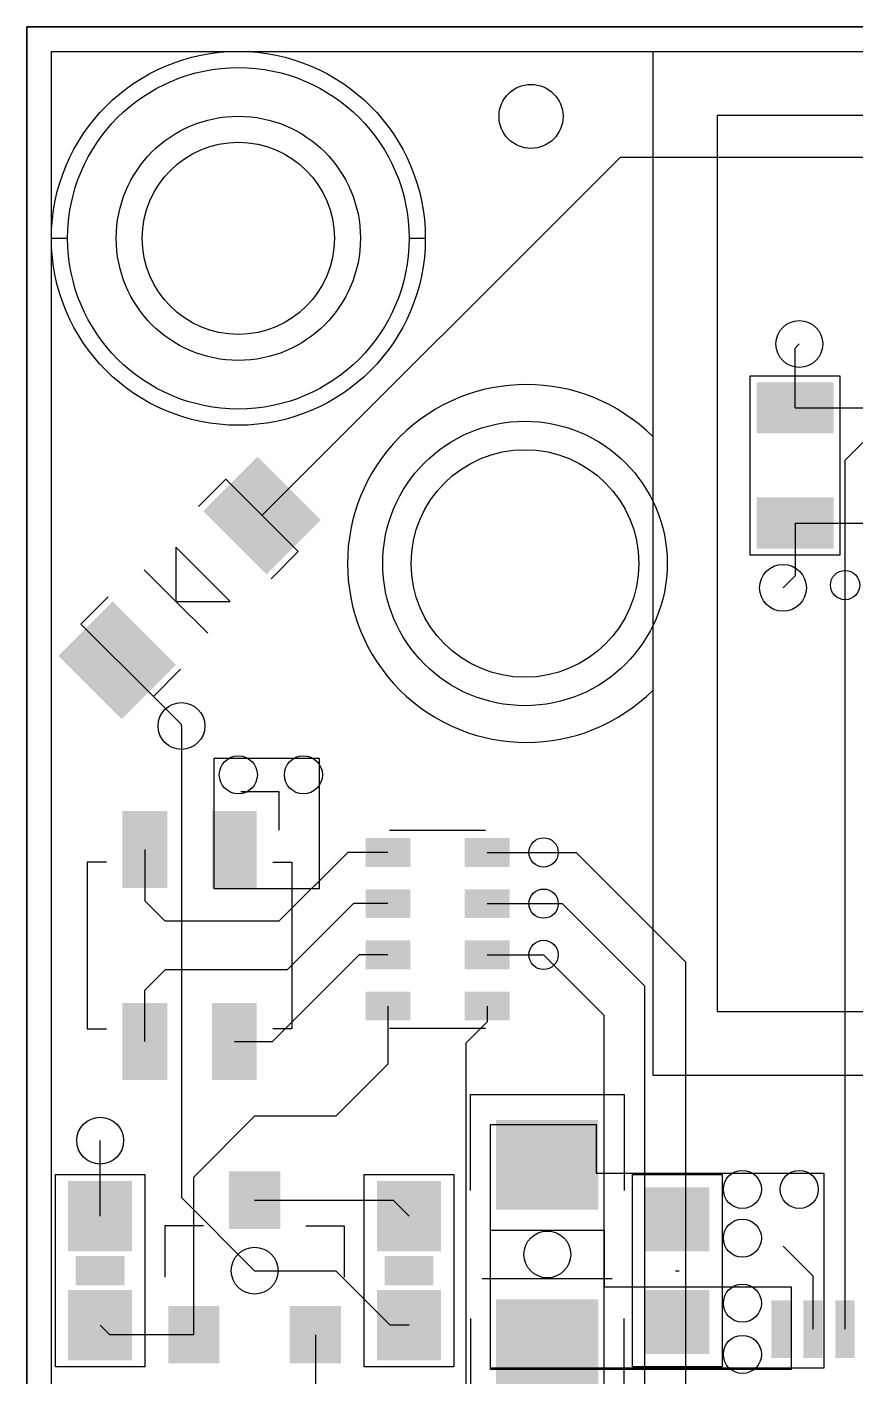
# Model space of a CAD drawing. Extents: x 0 to 35.6, y 0 to 44.5.
# Drawn here: x 0 to 12.94, y 23.37 to 44.45 of the extents above; entities that cross this region are included whole.
import ezdxf

# ---------------------------------------------------------------- set-up
doc = ezdxf.new("R2010")
doc.units = 0
for name, color, linetype in [('1', 12, 'CONTINUOUS'), ('15', 12, 'CONTINUOUS'), ('16', 132, 'CONTINUOUS'), ('17', 110, 'CONTINUOUS'), ('18', 110, 'CONTINUOUS'), ('2', 132, 'CONTINUOUS'), ('20', 40, 'CONTINUOUS'), ('21', 253, 'CONTINUOUS')]:
    doc.layers.add(name, color=color, linetype=linetype)

# ---------------------------------------------------------------- blocks, each defined once
blk = doc.blocks.new('RECT')
blk.add_solid([(-0.5, -0.5), (0.5, -0.5), (-0.5, 0.5), (0.5, 0.5)])
blk = doc.blocks.new('PIE')
blk.add_circle((0, 0), 0.5)
blk = doc.blocks.new('ROUNDP')
blk.add_circle((0, 0), 0.5)
blk = doc.blocks.new('ROUNDV')
blk.add_circle((0, 0), 0.5)

msp = doc.modelspace()

# ---------------------------------------------------------------- linework, layer by layer
at = {"layer": '1'}
for p, q in [((3.6714, 36.8184), (9.271, 42.418)), ((9.271, 42.418), (26.289, 42.418)), ((12, 39.432), (12.065, 39.497)), ((12, 38.5), (12, 39.432)), ((12, 38.5), (13.6, 38.5)), ((12, 36.7), (13.6, 36.7)), ((12, 36.7), (12, 35.876)), ((12, 35.876), (11.811, 35.687)), ((12.78, 24.103), (12.78, 35.731)), ((2.413, 33.5513), (1.4086, 34.5556)), ((2.413, 33.528), (2.413, 33.5513)), ((2.921, 33.02), (2.921, 30.988)), ((4.572, 33.02), (2.921, 33.02)), ((4.572, 30.988), (4.572, 33.02)), ((1.84, 31.599), (1.84, 30.799)), ((5.01, 31.553), (3.937, 30.48)), ((5.6385, 31.553), (5.01, 31.553)), ((7.1885, 31.553), (8.071, 31.553)), ((2.921, 30.988), (4.572, 30.988)), ((2.159, 30.48), (1.84, 30.799)), ((5.099, 30.753), (4.064, 29.718)), ((5.6385, 30.753), (5.099, 30.753)), ((7.1885, 30.753), (8.071, 30.753)), ((3.937, 30.48), (2.159, 30.48)), ((5.188, 29.953), (3.834, 28.599)), ((5.6385, 29.953), (5.188, 29.953)), ((7.1885, 29.953), (8.071, 29.953)), ((2.159, 29.718), (1.84, 29.399)), ((4.064, 29.718), (2.159, 29.718)), ((1.84, 28.599), (1.84, 29.399)), ((5.6385, 29.153), (5.6385, 28.2445)), ((7.1885, 29.153), (7.1885, 28.9055)), ((7.1885, 28.9055), (6.858, 28.575)), ((3.24, 28.599), (3.834, 28.599)), ((6.858, 28.575), (6.858, 22.987)), ((5.6385, 28.2445), (4.826, 27.432)), ((2.606, 26.482), (3.556, 27.432)), ((4.826, 27.432), (3.556, 27.432)), ((7.239, 27.305), (8.89, 27.305)), ((7.239, 23.495), (7.239, 27.305)), ((8.89, 27.305), (8.89, 26.543)), ((1.143, 25.869), (1.143, 27.051)), ((2.606, 24.019), (2.606, 26.482)), ((8.89, 26.543), (12.446, 26.543)), ((12.446, 26.543), (12.446, 23.495)), ((3.556, 26.119), (5.719, 26.119)), ((5.719, 26.119), (5.969, 25.869)), ((7.239, 25.654), (9.017, 25.654)), ((7.239, 23.476), (7.239, 25.654)), ((9.017, 25.654), (9.017, 24.765)), ((12.28, 24.931), (11.811, 25.4)), ((3.556, 25.019), (4.826, 25.019)), ((5.676, 24.169), (4.826, 25.019)), ((12.28, 24.103), (12.28, 24.931)), ((9.017, 24.765), (11.938, 24.765)), ((11.938, 24.765), (11.938, 23.476)), ((1.293, 24.019), (1.143, 24.169)), ((5.969, 24.169), (5.676, 24.169)), ((2.606, 24.019), (1.293, 24.019)), ((4.506, 24.019), (4.506, 22.9972)), ((12.446, 23.495), (7.239, 23.495)), ((11.938, 23.476), (7.239, 23.476))]:
    msp.add_line(p, q, dxfattribs=at)
at = {"layer": '15'}
for p, q in [((0.381, 0.381), (0.381, 44.069)), ((0.381, 44.069), (35.179, 44.069))]:
    msp.add_line(p, q, dxfattribs=at)
at = {"layer": '16'}
for p, q in [((12.78, 37.68), (14.9, 39.8)), ((12.78, 35.731), (12.78, 37.68)), ((2.413, 33.528), (2.413, 26.162)), ((8.071, 31.553), (8.579, 31.553)), ((8.579, 31.553), (10.287, 29.845)), ((8.071, 30.753), (8.363, 30.753)), ((8.363, 30.753), (9.652, 29.464)), ((9.017, 29.007), (8.071, 29.953)), ((10.287, 29.845), (10.287, 16.637)), ((9.652, 16.534), (9.652, 29.464)), ((9.017, 16.383), (9.017, 29.007)), ((2.413, 26.162), (3.556, 25.019))]:
    msp.add_line(p, q, dxfattribs=at)
at = {"layer": '2'}
for p, q in [((0, 0), (0, 44.45)), ((0, 44.45), (35.56, 44.45))]:
    msp.add_line(p, q, dxfattribs=at)
at = {"layer": '20'}
for p, q in [((0, 44.45), (0, 0)), ((35.56, 44.45), (0, 44.45))]:
    msp.add_line(p, q, dxfattribs=at)
at = {"layer": '21'}
for p, q in [((9.78, 38.045), (9.78, 44.068)), ((9.78, 44.068), (25.78, 44.068)), ((24.78, 43.068), (10.78, 43.068)), ((10.78, 43.068), (10.78, 29.068)), ((0.381, 41.148), (0.635, 41.148)), ((5.969, 41.148), (6.223, 41.148)), ((11.3, 36.2), (11.3, 39)), ((11.3, 39), (12.7, 39)), ((12.7, 39), (12.7, 36.2)), ((9.78, 34.091), (9.78, 38.045)), ((3.1057, 37.3841), (2.6814, 36.9598)), ((4.2371, 36.2527), (3.1057, 37.3841)), ((3.1764, 35.4749), (2.3279, 36.3234)), ((2.3279, 36.3234), (2.3279, 35.4749)), ((3.8128, 35.8284), (4.2371, 36.2527)), ((12.7, 36.2), (11.3, 36.2)), ((2.3279, 35.4749), (1.8329, 35.9698)), ((0.8429, 35.1213), (1.2672, 35.5456)), ((2.8228, 34.9799), (2.3279, 35.4749)), ((2.3279, 35.4749), (3.1764, 35.4749)), ((1.9743, 33.9899), (0.8429, 35.1213)), ((2.3986, 34.4142), (1.9743, 33.9899)), ((9.78, 28.068), (9.78, 34.091)), ((3.94, 32.499), (3.34, 32.499)), ((3.94, 31.899), (3.94, 32.499)), ((5.6635, 31.903), (7.1635, 31.903)), ((1.24, 31.399), (0.94, 31.399)), ((0.94, 31.399), (0.94, 28.799)), ((3.84, 31.399), (4.14, 31.399)), ((4.14, 31.399), (4.14, 28.799)), ((10.78, 29.068), (24.78, 29.068)), ((0.94, 28.799), (1.24, 28.799)), ((4.14, 28.799), (3.84, 28.799)), ((7.1635, 28.803), (5.6635, 28.803)), ((25.78, 28.068), (9.78, 28.068)), ((6.928, 26.273), (6.928, 27.773)), ((6.928, 27.773), (9.328, 27.773)), ((9.328, 27.773), (9.328, 26.273)), ((0.443, 23.519), (0.443, 26.519)), ((0.443, 26.519), (1.843, 26.519)), ((1.843, 26.519), (1.843, 23.519)), ((5.269, 23.519), (5.269, 26.519)), ((5.269, 26.519), (6.669, 26.519)), ((6.669, 26.519), (6.669, 23.519)), ((9.46, 23.519), (9.46, 26.519)), ((9.46, 26.519), (10.86, 26.519)), ((10.86, 26.519), (10.86, 23.519)), ((2.756, 25.719), (2.156, 25.719)), ((2.156, 25.719), (2.156, 24.919)), ((4.356, 25.719), (4.956, 25.719)), ((4.956, 25.719), (4.956, 24.919)), ((9.144, 24.892), (7.112, 24.892)), ((10.1295, 25.019), (10.1905, 25.019)), ((6.928, 24.273), (6.928, 23.173)), ((9.328, 23.173), (9.328, 24.273)), ((1.843, 23.519), (0.443, 23.519)), ((6.669, 23.519), (5.269, 23.519)), ((10.86, 23.519), (9.46, 23.519))]:
    msp.add_line(p, q, dxfattribs=at)
for radius in [2.921, 1.5]:
    msp.add_circle((3.302, 41.148), radius, dxfattribs=at)
msp.add_arc((7.803, 36.068), 2.7959, 45, 315, dxfattribs=at)

# ---------------------------------------------------------------- block references
at = {"layer": '1'}
msp.add_blockref('PIE', (7.874, 43.053), dxfattribs=at)
for p, xscale, yscale, rotation in [((12, 38.5), 0.8, 1.2, 270), ((3.6714, 36.8184), 1.2, 1.4, 225), ((12, 36.7), 0.8, 1.2, 270), ((1.4086, 34.5556), 1.2, 1.4, 225), ((5.6385, 31.553), 0.45, 0.7, 270), ((7.1885, 31.553), 0.45, 0.7, 90), ((5.6385, 30.753), 0.45, 0.7, 270), ((7.1885, 30.753), 0.45, 0.7, 90), ((5.6385, 29.953), 0.45, 0.7, 270), ((7.1885, 29.953), 0.45, 0.7, 90), ((5.6385, 29.153), 0.45, 0.7, 270), ((7.1885, 29.153), 0.45, 0.7, 90)]:
    msp.add_blockref('RECT', p, dxfattribs=dict(at, xscale=xscale, yscale=yscale, rotation=rotation))
for p, xscale, yscale in [((1.84, 31.599), 0.7, 1.2), ((3.24, 31.599), 0.7, 1.2), ((1.84, 28.599), 0.7, 1.2), ((3.24, 28.599), 0.7, 1.2), ((8.128, 26.673), 1.6, 1.4), ((3.556, 26.119), 0.8, 0.9), ((2.606, 24.019), 0.8, 0.9), ((4.506, 24.019), 0.8, 0.9), ((8.128, 23.873), 1.6, 1.4), ((11.78, 24.103), 0.3, 0.9), ((12.28, 24.103), 0.3, 0.9), ((12.78, 24.103), 0.3, 0.9)]:
    msp.add_blockref('RECT', p, dxfattribs=dict(at, xscale=xscale, yscale=yscale))
at = {"layer": '1', "xscale": 1.1, "rotation": 270}
for p in [(1.143, 25.869), (5.969, 25.869), (1.143, 24.169), (5.969, 24.169)]:
    msp.add_blockref('RECT', p, dxfattribs=at)
at = {"layer": '1', "rotation": 90}
for p in [(10.16, 25.819), (10.16, 24.219)]:
    msp.add_blockref('RECT', p, dxfattribs=at)
at = {"layer": '16'}
msp.add_blockref('PIE', (7.874, 43.053), dxfattribs=at)
at = {"layer": '17', "rotation": 90}
for xscale, yscale in [(5.334, 5.334), (5.334, 5.334), (3.816, 3.816), (3.816, 3.816)]:
    msp.add_blockref('ROUNDP', (3.302, 41.148), dxfattribs=dict(at, xscale=xscale, yscale=yscale))
at = {"layer": '17'}
for xscale, yscale in [(4.445, 4.445), (4.445, 4.445), (3.556, 3.556), (3.556, 3.556)]:
    msp.add_blockref('ROUNDP', (7.78, 36.068), dxfattribs=dict(at, xscale=xscale, yscale=yscale))
at = {"layer": '18'}
for p, xscale, yscale in [((12.065, 39.497), 0.7315, 0.7315), ((12.065, 39.497), 0.7315, 0.7315), ((11.811, 35.687), 0.7315, 0.7315), ((11.811, 35.687), 0.7315, 0.7315), ((12.78, 35.731), 0.4572, 0.4572), ((12.78, 35.731), 0.4572, 0.4572), ((2.413, 33.528), 0.7315, 0.7315), ((2.413, 33.528), 0.7315, 0.7315), ((3.302, 32.766), 0.5944, 0.5944), ((3.302, 32.766), 0.5944, 0.5944), ((4.318, 32.766), 0.5944, 0.5944), ((4.318, 32.766), 0.5944, 0.5944), ((8.071, 31.553), 0.4572, 0.4572), ((8.071, 31.553), 0.4572, 0.4572), ((8.071, 30.753), 0.4572, 0.4572), ((8.071, 30.753), 0.4572, 0.4572), ((8.071, 29.953), 0.4572, 0.4572), ((8.071, 29.953), 0.4572, 0.4572), ((1.143, 27.051), 0.7315, 0.7315), ((1.143, 27.051), 0.7315, 0.7315), ((11.176, 26.289), 0.5944, 0.5944), ((11.176, 26.289), 0.5944, 0.5944), ((12.065, 26.289), 0.5944, 0.5944), ((12.065, 26.289), 0.5944, 0.5944), ((11.176, 25.527), 0.5944, 0.5944), ((11.176, 25.527), 0.5944, 0.5944), ((8.128, 25.273), 0.7315, 0.7315), ((8.128, 25.273), 0.7315, 0.7315), ((3.556, 25.019), 0.7315, 0.7315), ((3.556, 25.019), 0.7315, 0.7315), ((11.176, 24.511), 0.5944, 0.5944), ((11.176, 24.511), 0.5944, 0.5944), ((11.176, 23.711), 0.5944, 0.5944), ((11.176, 23.711), 0.5944, 0.5944)]:
    msp.add_blockref('ROUNDV', p, dxfattribs=dict(at, xscale=xscale, yscale=yscale))
at = {"layer": '21', "xscale": 0.4572, "yscale": 0.762, "rotation": 270}
for p in [(1.143, 25.019), (5.969, 25.019)]:
    msp.add_blockref('RECT', p, dxfattribs=at)

doc.saveas('drawing.dxf')
